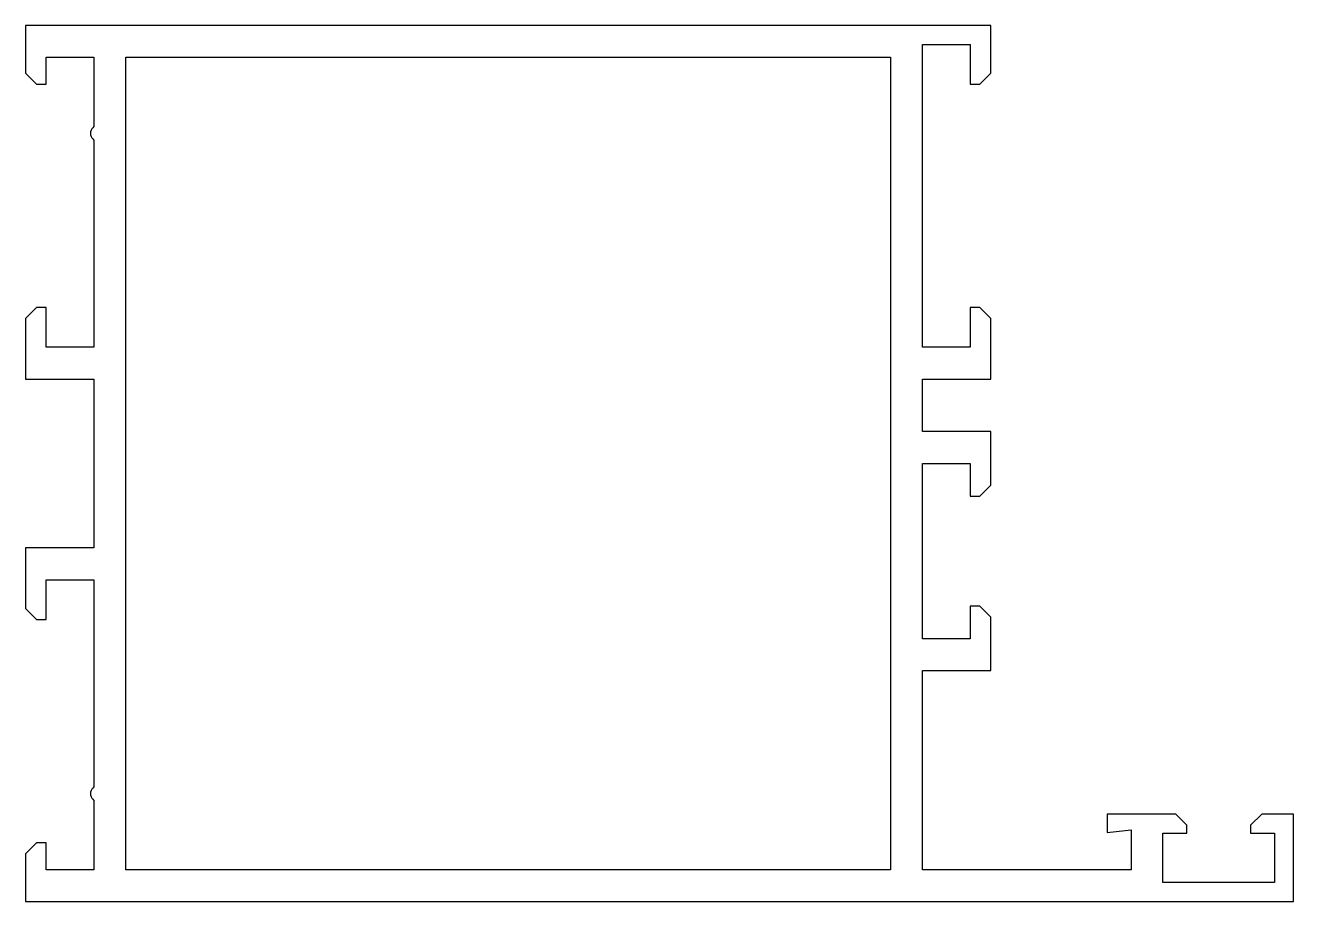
# Model space of a CAD drawing. Extents: x 343.4 to 423, y 179.4 to 234.4.
import ezdxf

# ---------------------------------------------------------------- set-up
doc = ezdxf.new("R2010")
doc.units = 0
doc.header["$LTSCALE"] = 15
doc.layers.add('MAVI', color=7, linetype='CONTINUOUS')

msp = doc.modelspace()

# ---------------------------------------------------------------- linework, layer by layer
at = {"layer": 'MAVI', "color": 0, "linetype": 'CONTINUOUS'}
msp.add_lwpolyline([(403.987, 205.553), (403.987, 208.903), (399.687, 208.903), (399.687, 212.203), (403.987, 212.203), (403.987, 216.003), (403.287, 216.703), (402.687, 216.703), (402.687, 214.203), (399.687, 214.203), (399.687, 233.203), (402.687, 233.203), (402.687, 230.703), (403.287, 230.703), (403.987, 231.403), (403.987, 234.403), (343.387, 234.403), (343.387, 231.403), (344.087, 230.703), (344.687, 230.703), (344.687, 232.403), (347.687, 232.403), (347.687, 228.053), (347.616, 227.982), (347.615, 227.982, 0.414214), (347.615, 227.275), (347.616, 227.275), (347.687, 227.203), (347.687, 214.203), (344.687, 214.203), (344.687, 216.703), (344.087, 216.703), (343.387, 216.003), (343.387, 212.203), (347.687, 212.203), (347.687, 201.603), (343.387, 201.603), (343.387, 197.803), (344.087, 197.103), (344.687, 197.103), (344.687, 199.603), (347.687, 199.603), (347.687, 186.603), (347.616, 186.532), (347.615, 186.532, 0.414214), (347.615, 185.825), (347.616, 185.825), (347.687, 185.753), (347.687, 181.403), (344.687, 181.403), (344.687, 183.103), (344.087, 183.103), (343.387, 182.403), (343.387, 179.403), (422.987, 179.403), (422.987, 184.903), (420.987, 184.903), (420.287, 184.203), (420.287, 183.703), (421.787, 183.703), (421.787, 180.603), (414.787, 180.603), (414.787, 183.703), (416.287, 183.703), (416.287, 184.203), (415.587, 184.903), (411.287, 184.903), (411.287, 183.753), (412.787, 183.903), (412.787, 181.403), (399.687, 181.403), (399.687, 193.903), (403.987, 193.903), (403.987, 197.254), (403.287, 197.954), (402.687, 197.954), (402.687, 195.903), (399.687, 195.903), (399.687, 206.903), (402.687, 206.903), (402.687, 204.853), (403.287, 204.853)], format="xyb", close=True, dxfattribs=at)
msp.add_lwpolyline([(397.687, 232.403), (397.687, 181.403), (349.687, 181.403), (349.687, 232.403)], close=True, dxfattribs=at)

doc.saveas('drawing.dxf')
